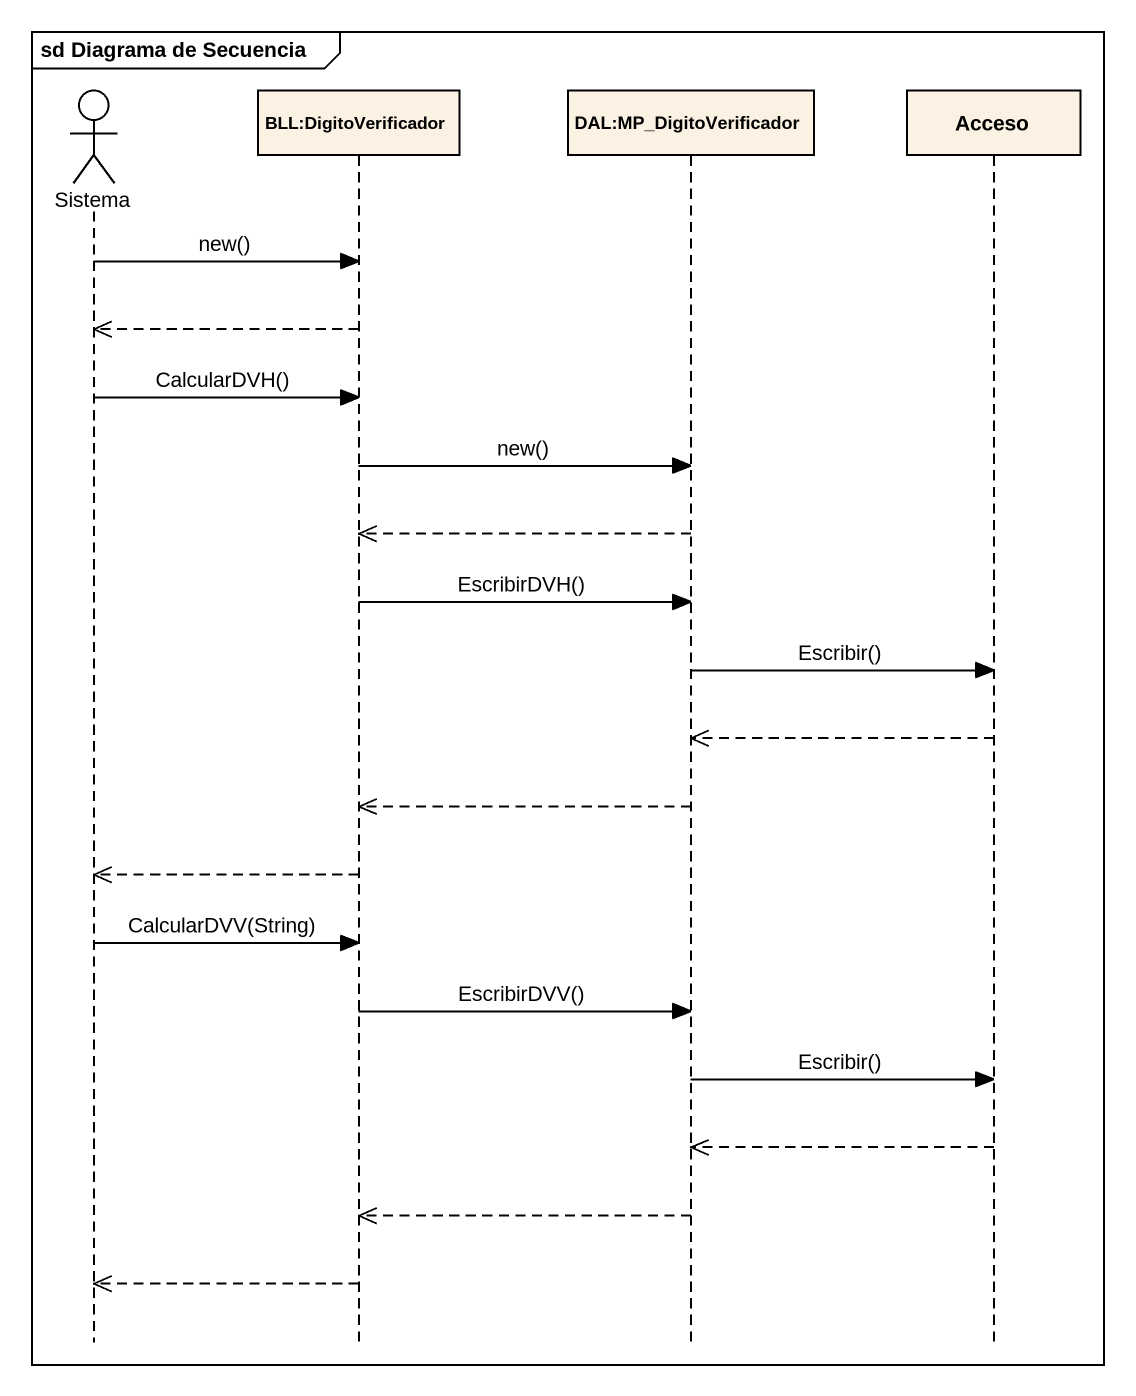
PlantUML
@startuml
mainframe sd Diagrama de Secuencia
hide footbox
actor Sistema
participant "BLL:DigitoVerificador" as BLL_DigitoVerificador
participant "DAL:MP_DigitoVerificador" as DAL_MP_DigitoVerificador
participant Acceso

Sistema -> BLL_DigitoVerificador : new()
BLL_DigitoVerificador -->> Sistema
Sistema -> BLL_DigitoVerificador : CalcularDVH()
BLL_DigitoVerificador -> DAL_MP_DigitoVerificador : new()
DAL_MP_DigitoVerificador -->> BLL_DigitoVerificador
BLL_DigitoVerificador -> DAL_MP_DigitoVerificador : EscribirDVH()
DAL_MP_DigitoVerificador -> Acceso : Escribir()
Acceso -->> DAL_MP_DigitoVerificador
DAL_MP_DigitoVerificador -->> BLL_DigitoVerificador
BLL_DigitoVerificador -->> Sistema
Sistema -> BLL_DigitoVerificador : CalcularDVV(String)
BLL_DigitoVerificador -> DAL_MP_DigitoVerificador : EscribirDVV()
DAL_MP_DigitoVerificador -> Acceso : Escribir()
Acceso -->> DAL_MP_DigitoVerificador
DAL_MP_DigitoVerificador -->> BLL_DigitoVerificador
BLL_DigitoVerificador -->> Sistema
@enduml
